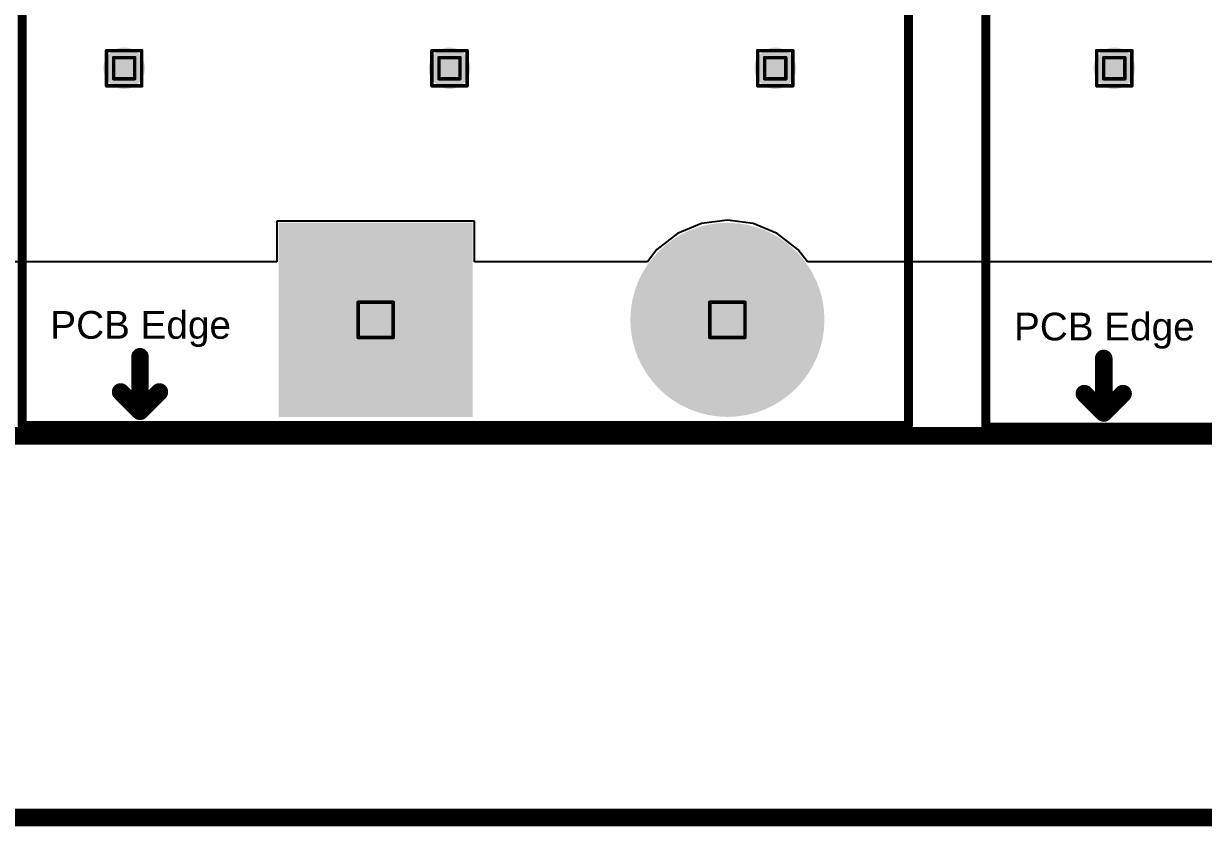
# Model space of a CAD drawing. Header units: inches. Extents: x -0.3 to 9.9, y -0.4 to 5.
# Drawn here: x 2.754 to 3.425, y -0.344 to 0.112 of the extents above; entities that cross this region are included whole.
import ezdxf

# ---------------------------------------------------------------- set-up
doc = ezdxf.new("R2010")
doc.units = ezdxf.units.IN
doc.header["$MEASUREMENT"] = 0
for name, color, linetype in [('Board Outline', 216, 'Continuous'), ('Bottom Layer', 5, 'Continuous'), ('Bottom Solder', 6, 'Continuous'), ('Dimension', 6, 'Continuous'), ('Drill Drawing', 1, 'Continuous'), ('Multi-Layer', 9, 'Continuous'), ('Pad Holes', 156, 'Continuous'), ('Top Layer', 1, 'Continuous'), ('Top Overlay', 2, 'Continuous'), ('Top Solder', 216, 'Continuous'), ('Via Holes', 16, 'Continuous')]:
    doc.layers.add(name, color=color, linetype=linetype)
doc.styles.add('Arial', font='', dxfattribs={"height": 0.2})
doc.styles.get('Arial').set_extended_font_data('Arial')

# ---------------------------------------------------------------- blocks, each defined once
blk = doc.blocks.new('HA0200500000G_8')
at = {"layer": 'Bottom Layer'}
h = blk.add_hatch(color=5, dxfattribs=at)
edge = h.paths.add_edge_path()
edge.add_arc((-0.1, 0.15), 0.05118, 0, 360)
h = blk.add_hatch(color=5, dxfattribs=at)
edge = h.paths.add_edge_path()
edge.add_arc((0.1, 0.15), 0.05118, 0, 360)
blk.add_hatch(color=5, dxfattribs=at).paths.add_polyline_path([(-0.15118, -0.09882), (-0.04882, -0.09882), (-0.04882, -0.20118), (-0.15118, -0.20118)])
h = blk.add_hatch(color=5, dxfattribs=at)
edge = h.paths.add_edge_path()
edge.add_arc((0.1, -0.15), 0.05118, 0, 360)
at = {"layer": 'Bottom Solder'}
h = blk.add_hatch(color=6, dxfattribs=at)
edge = h.paths.add_edge_path()
edge.add_arc((-0.1, 0.15), 0.05518, 0, 360)
h = blk.add_hatch(color=6, dxfattribs=at)
edge = h.paths.add_edge_path()
edge.add_arc((0.1, 0.15), 0.05518, 0, 360)
blk.add_hatch(color=6, dxfattribs=at).paths.add_polyline_path([(-0.15518, -0.09482), (-0.04482, -0.09482), (-0.04482, -0.20518), (-0.15518, -0.20518)])
h = blk.add_hatch(color=6, dxfattribs=at)
edge = h.paths.add_edge_path()
edge.add_arc((0.1, -0.15), 0.05518, 0, 360)
at = {"layer": 'Multi-Layer'}
h = blk.add_hatch(color=9, dxfattribs=at)
edge = h.paths.add_edge_path()
edge.add_arc((-0.1, 0.15), 0.05118, 0, 360)
h = blk.add_hatch(color=9, dxfattribs=at)
edge = h.paths.add_edge_path()
edge.add_arc((0.1, 0.15), 0.05118, 0, 360)
blk.add_hatch(color=9, dxfattribs=at).paths.add_polyline_path([(-0.15118, -0.09882), (-0.04882, -0.09882), (-0.04882, -0.20118), (-0.15118, -0.20118)])
h = blk.add_hatch(color=9, dxfattribs=at)
edge = h.paths.add_edge_path()
edge.add_arc((0.1, -0.15), 0.05118, 0, 360)
at = {"layer": 'Pad Holes'}
h = blk.add_hatch(color=7, dxfattribs=at)
edge = h.paths.add_edge_path()
edge.add_arc((-0.1, 0.15), 0.02559, 0, 360)
h = blk.add_hatch(color=7, dxfattribs=at)
edge = h.paths.add_edge_path()
edge.add_arc((0.1, 0.15), 0.02559, 0, 360)
h = blk.add_hatch(color=7, dxfattribs=at)
edge = h.paths.add_edge_path()
edge.add_arc((-0.1, -0.15), 0.02559, 0, 360)
h = blk.add_hatch(color=7, dxfattribs=at)
edge = h.paths.add_edge_path()
edge.add_arc((0.1, -0.15), 0.02559, 0, 360)
at = {"layer": 'Top Layer'}
h = blk.add_hatch(color=1, dxfattribs=at)
edge = h.paths.add_edge_path()
edge.add_arc((-0.1, 0.15), 0.05118, 0, 360)
h = blk.add_hatch(color=1, dxfattribs=at)
edge = h.paths.add_edge_path()
edge.add_arc((0.1, 0.15), 0.05118, 0, 360)
blk.add_hatch(color=1, dxfattribs=at).paths.add_polyline_path([(-0.15118, -0.09882), (-0.04882, -0.09882), (-0.04882, -0.20118), (-0.15118, -0.20118)])
h = blk.add_hatch(color=1, dxfattribs=at)
edge = h.paths.add_edge_path()
edge.add_arc((0.1, -0.15), 0.05118, 0, 360)
at = {"layer": 'Top Solder'}
h = blk.add_hatch(color=216, dxfattribs=at)
edge = h.paths.add_edge_path()
edge.add_arc((-0.1, 0.15), 0.05518, 0, 360)
h = blk.add_hatch(color=216, dxfattribs=at)
edge = h.paths.add_edge_path()
edge.add_arc((0.1, 0.15), 0.05518, 0, 360)
blk.add_hatch(color=216, dxfattribs=at).paths.add_polyline_path([(-0.15518, -0.09482), (-0.04482, -0.09482), (-0.04482, -0.20518), (-0.15518, -0.20518)])
h = blk.add_hatch(color=216, dxfattribs=at)
edge = h.paths.add_edge_path()
edge.add_arc((0.1, -0.15), 0.05518, 0, 360)
at = {"layer": 'Top Overlay'}
for points in [[(-0.301, 0.212, 0.005, 0.005, 0), (0.203, 0.212, 0.005, 0.005, 0)], [(-0.301, -0.21, 0.005, 0.005, 0), (-0.301, 0.212, 0.005, 0.005, 0)], [(0.203, -0.21, 0.005, 0.005, 0), (0.203, 0.212, 0.005, 0.005, 0)], [(-0.234, -0.202, 0.01, 0.01, 0), (-0.234, -0.171, 0.01, 0.01, 0)], [(-0.245, -0.191, 0.01, 0.01, 0), (-0.234, -0.202, 0.01, 0.01, 0)], [(-0.234, -0.202, 0.01, 0.01, 0), (-0.223, -0.191, 0.01, 0.01, 0)], [(-0.301, -0.21, 0.005, 0.005, 0), (-0.195, -0.21, 0.005, 0.005, 0)], [(-0.195, -0.21, 0.005, 0.005, 0), (0.203, -0.21, 0.005, 0.005, 0)]]:
    blk.add_lwpolyline(points, format="xyseb", dxfattribs=at)
for points in [[(-0.30225, 0.212, 0.0025, 0.0025, 1), (-0.29975, 0.212, 0.0025, 0.0025, 1)], [(-0.30225, 0.212, 0.0025, 0.0025, 1), (-0.29975, 0.212, 0.0025, 0.0025, 1)], [(0.20175, 0.212, 0.0025, 0.0025, 1), (0.20425, 0.212, 0.0025, 0.0025, 1)], [(0.20175, 0.212, 0.0025, 0.0025, 1), (0.20425, 0.212, 0.0025, 0.0025, 1)], [(-0.2365, -0.171, 0.005, 0.005, 1), (-0.2315, -0.171, 0.005, 0.005, 1)], [(-0.2475, -0.191, 0.005, 0.005, 1), (-0.2425, -0.191, 0.005, 0.005, 1)], [(-0.2255, -0.191, 0.005, 0.005, 1), (-0.2205, -0.191, 0.005, 0.005, 1)], [(-0.2365, -0.202, 0.005, 0.005, 1), (-0.2315, -0.202, 0.005, 0.005, 1)], [(-0.2365, -0.202, 0.005, 0.005, 1), (-0.2315, -0.202, 0.005, 0.005, 1)], [(-0.2365, -0.202, 0.005, 0.005, 1), (-0.2315, -0.202, 0.005, 0.005, 1)], [(-0.30225, -0.21, 0.0025, 0.0025, 1), (-0.29975, -0.21, 0.0025, 0.0025, 1)], [(-0.30225, -0.21, 0.0025, 0.0025, 1), (-0.29975, -0.21, 0.0025, 0.0025, 1)], [(-0.19625, -0.21, 0.0025, 0.0025, 1), (-0.19375, -0.21, 0.0025, 0.0025, 1)], [(-0.19625, -0.21, 0.0025, 0.0025, 1), (-0.19375, -0.21, 0.0025, 0.0025, 1)], [(0.20175, -0.21, 0.0025, 0.0025, 1), (0.20425, -0.21, 0.0025, 0.0025, 1)], [(0.20175, -0.21, 0.0025, 0.0025, 1), (0.20425, -0.21, 0.0025, 0.0025, 1)]]:
    blk.add_lwpolyline(points, format="xyseb", close=True, dxfattribs=at)
at = {"layer": 'Top Overlay', "style": 'Arial'}
blk.add_text('PCB Edge', height=0.015748, dxfattribs=at).set_placement((-0.285, -0.16075))
blk = doc.blocks.new('HA0200500000G_10')
at = {"layer": 'Bottom Layer'}
h = blk.add_hatch(color=5, dxfattribs=at)
edge = h.paths.add_edge_path()
edge.add_arc((-0.1, 0.15), 0.05118, 0, 360)
h = blk.add_hatch(color=5, dxfattribs=at)
edge = h.paths.add_edge_path()
edge.add_arc((0.1, 0.15), 0.05118, 0, 360)
blk.add_hatch(color=5, dxfattribs=at).paths.add_polyline_path([(-0.15118, -0.09882), (-0.04882, -0.09882), (-0.04882, -0.20118), (-0.15118, -0.20118)])
h = blk.add_hatch(color=5, dxfattribs=at)
edge = h.paths.add_edge_path()
edge.add_arc((0.1, -0.15), 0.05118, 0, 360)
at = {"layer": 'Bottom Solder'}
h = blk.add_hatch(color=6, dxfattribs=at)
edge = h.paths.add_edge_path()
edge.add_arc((-0.1, 0.15), 0.05518, 0, 360)
h = blk.add_hatch(color=6, dxfattribs=at)
edge = h.paths.add_edge_path()
edge.add_arc((0.1, 0.15), 0.05518, 0, 360)
blk.add_hatch(color=6, dxfattribs=at).paths.add_polyline_path([(-0.15518, -0.09482), (-0.04482, -0.09482), (-0.04482, -0.20518), (-0.15518, -0.20518)])
h = blk.add_hatch(color=6, dxfattribs=at)
edge = h.paths.add_edge_path()
edge.add_arc((0.1, -0.15), 0.05518, 0, 360)
at = {"layer": 'Multi-Layer'}
h = blk.add_hatch(color=9, dxfattribs=at)
edge = h.paths.add_edge_path()
edge.add_arc((-0.1, 0.15), 0.05118, 0, 360)
h = blk.add_hatch(color=9, dxfattribs=at)
edge = h.paths.add_edge_path()
edge.add_arc((0.1, 0.15), 0.05118, 0, 360)
blk.add_hatch(color=9, dxfattribs=at).paths.add_polyline_path([(-0.15118, -0.09882), (-0.04882, -0.09882), (-0.04882, -0.20118), (-0.15118, -0.20118)])
h = blk.add_hatch(color=9, dxfattribs=at)
edge = h.paths.add_edge_path()
edge.add_arc((0.1, -0.15), 0.05118, 0, 360)
at = {"layer": 'Pad Holes'}
h = blk.add_hatch(color=7, dxfattribs=at)
edge = h.paths.add_edge_path()
edge.add_arc((-0.1, 0.15), 0.02559, 0, 360)
h = blk.add_hatch(color=7, dxfattribs=at)
edge = h.paths.add_edge_path()
edge.add_arc((0.1, 0.15), 0.02559, 0, 360)
h = blk.add_hatch(color=7, dxfattribs=at)
edge = h.paths.add_edge_path()
edge.add_arc((-0.1, -0.15), 0.02559, 0, 360)
h = blk.add_hatch(color=7, dxfattribs=at)
edge = h.paths.add_edge_path()
edge.add_arc((0.1, -0.15), 0.02559, 0, 360)
at = {"layer": 'Top Layer'}
h = blk.add_hatch(color=1, dxfattribs=at)
edge = h.paths.add_edge_path()
edge.add_arc((-0.1, 0.15), 0.05118, 0, 360)
h = blk.add_hatch(color=1, dxfattribs=at)
edge = h.paths.add_edge_path()
edge.add_arc((0.1, 0.15), 0.05118, 0, 360)
blk.add_hatch(color=1, dxfattribs=at).paths.add_polyline_path([(-0.15118, -0.09882), (-0.04882, -0.09882), (-0.04882, -0.20118), (-0.15118, -0.20118)])
h = blk.add_hatch(color=1, dxfattribs=at)
edge = h.paths.add_edge_path()
edge.add_arc((0.1, -0.15), 0.05118, 0, 360)
at = {"layer": 'Top Solder'}
h = blk.add_hatch(color=216, dxfattribs=at)
edge = h.paths.add_edge_path()
edge.add_arc((-0.1, 0.15), 0.05518, 0, 360)
h = blk.add_hatch(color=216, dxfattribs=at)
edge = h.paths.add_edge_path()
edge.add_arc((0.1, 0.15), 0.05518, 0, 360)
blk.add_hatch(color=216, dxfattribs=at).paths.add_polyline_path([(-0.15518, -0.09482), (-0.04482, -0.09482), (-0.04482, -0.20518), (-0.15518, -0.20518)])
h = blk.add_hatch(color=216, dxfattribs=at)
edge = h.paths.add_edge_path()
edge.add_arc((0.1, -0.15), 0.05518, 0, 360)
at = {"layer": 'Top Overlay'}
for points in [[(-0.301, 0.212, 0.005, 0.005, 0), (0.203, 0.212, 0.005, 0.005, 0)], [(-0.301, -0.21, 0.005, 0.005, 0), (-0.301, 0.212, 0.005, 0.005, 0)], [(0.203, -0.21, 0.005, 0.005, 0), (0.203, 0.212, 0.005, 0.005, 0)], [(-0.234, -0.202, 0.01, 0.01, 0), (-0.234, -0.171, 0.01, 0.01, 0)], [(-0.245, -0.191, 0.01, 0.01, 0), (-0.234, -0.202, 0.01, 0.01, 0)], [(-0.234, -0.202, 0.01, 0.01, 0), (-0.223, -0.191, 0.01, 0.01, 0)], [(-0.301, -0.21, 0.005, 0.005, 0), (-0.195, -0.21, 0.005, 0.005, 0)], [(-0.195, -0.21, 0.005, 0.005, 0), (0.203, -0.21, 0.005, 0.005, 0)]]:
    blk.add_lwpolyline(points, format="xyseb", dxfattribs=at)
for points in [[(-0.30225, 0.212, 0.0025, 0.0025, 1), (-0.29975, 0.212, 0.0025, 0.0025, 1)], [(-0.30225, 0.212, 0.0025, 0.0025, 1), (-0.29975, 0.212, 0.0025, 0.0025, 1)], [(0.20175, 0.212, 0.0025, 0.0025, 1), (0.20425, 0.212, 0.0025, 0.0025, 1)], [(0.20175, 0.212, 0.0025, 0.0025, 1), (0.20425, 0.212, 0.0025, 0.0025, 1)], [(-0.2365, -0.171, 0.005, 0.005, 1), (-0.2315, -0.171, 0.005, 0.005, 1)], [(-0.2475, -0.191, 0.005, 0.005, 1), (-0.2425, -0.191, 0.005, 0.005, 1)], [(-0.2255, -0.191, 0.005, 0.005, 1), (-0.2205, -0.191, 0.005, 0.005, 1)], [(-0.2365, -0.202, 0.005, 0.005, 1), (-0.2315, -0.202, 0.005, 0.005, 1)], [(-0.2365, -0.202, 0.005, 0.005, 1), (-0.2315, -0.202, 0.005, 0.005, 1)], [(-0.2365, -0.202, 0.005, 0.005, 1), (-0.2315, -0.202, 0.005, 0.005, 1)], [(-0.30225, -0.21, 0.0025, 0.0025, 1), (-0.29975, -0.21, 0.0025, 0.0025, 1)], [(-0.30225, -0.21, 0.0025, 0.0025, 1), (-0.29975, -0.21, 0.0025, 0.0025, 1)], [(-0.19625, -0.21, 0.0025, 0.0025, 1), (-0.19375, -0.21, 0.0025, 0.0025, 1)], [(-0.19625, -0.21, 0.0025, 0.0025, 1), (-0.19375, -0.21, 0.0025, 0.0025, 1)], [(0.20175, -0.21, 0.0025, 0.0025, 1), (0.20425, -0.21, 0.0025, 0.0025, 1)], [(0.20175, -0.21, 0.0025, 0.0025, 1), (0.20425, -0.21, 0.0025, 0.0025, 1)]]:
    blk.add_lwpolyline(points, format="xyseb", close=True, dxfattribs=at)
at = {"layer": 'Top Overlay', "style": 'Arial'}
blk.add_text('PCB Edge', height=0.015748, rotation=360, dxfattribs=at).set_placement((-0.285, -0.16075))

msp = doc.modelspace()

# ---------------------------------------------------------------- hatches: boundary and pattern name
at = {"layer": 'Bottom Layer'}
h = msp.add_hatch(color=5, dxfattribs=at)
edge = h.paths.add_edge_path()
edge.add_arc((2.811, 0.087), 0.01181, 0, 360)
h = msp.add_hatch(color=5, dxfattribs=at)
edge = h.paths.add_edge_path()
edge.add_arc((2.996, 0.087), 0.01181, 0, 360)
h = msp.add_hatch(color=5, dxfattribs=at)
edge = h.paths.add_edge_path()
edge.add_arc((3.18123, 0.087), 0.01181, 0, 360)
h = msp.add_hatch(color=5, dxfattribs=at)
edge = h.paths.add_edge_path()
edge.add_arc((3.374, 0.087), 0.01181, 0, 360)
at = {"layer": 'Bottom Solder'}
h = msp.add_hatch(color=6, dxfattribs=at)
edge = h.paths.add_edge_path()
edge.add_arc((2.811, 0.087), 0.00591, 0, 360)
h = msp.add_hatch(color=6, dxfattribs=at)
edge = h.paths.add_edge_path()
edge.add_arc((2.996, 0.087), 0.00591, 0, 360)
h = msp.add_hatch(color=6, dxfattribs=at)
edge = h.paths.add_edge_path()
edge.add_arc((3.18123, 0.087), 0.00591, 0, 360)
h = msp.add_hatch(color=6, dxfattribs=at)
edge = h.paths.add_edge_path()
edge.add_arc((3.374, 0.087), 0.00591, 0, 360)
at = {"layer": 'Top Layer'}
h = msp.add_hatch(color=1, dxfattribs=at)
edge = h.paths.add_edge_path()
edge.add_arc((2.811, 0.087), 0.01181, 0, 360)
h = msp.add_hatch(color=1, dxfattribs=at)
edge = h.paths.add_edge_path()
edge.add_arc((2.996, 0.087), 0.01181, 0, 360)
h = msp.add_hatch(color=1, dxfattribs=at)
edge = h.paths.add_edge_path()
edge.add_arc((3.18123, 0.087), 0.01181, 0, 360)
h = msp.add_hatch(color=1, dxfattribs=at)
edge = h.paths.add_edge_path()
edge.add_arc((3.374, 0.087), 0.01181, 0, 360)
at = {"layer": 'Top Solder'}
h = msp.add_hatch(color=216, dxfattribs=at)
edge = h.paths.add_edge_path()
edge.add_arc((2.811, 0.087), 0.00591, 0, 360)
h = msp.add_hatch(color=216, dxfattribs=at)
edge = h.paths.add_edge_path()
edge.add_arc((2.996, 0.087), 0.00591, 0, 360)
h = msp.add_hatch(color=216, dxfattribs=at)
edge = h.paths.add_edge_path()
edge.add_arc((3.18123, 0.087), 0.00591, 0, 360)
h = msp.add_hatch(color=216, dxfattribs=at)
edge = h.paths.add_edge_path()
edge.add_arc((3.374, 0.087), 0.00591, 0, 360)
at = {"layer": 'Via Holes'}
h = msp.add_hatch(color=7, dxfattribs=at)
edge = h.paths.add_edge_path()
edge.add_arc((2.811, 0.087), 0.00591, 0, 360)
h = msp.add_hatch(color=7, dxfattribs=at)
edge = h.paths.add_edge_path()
edge.add_arc((2.996, 0.087), 0.00591, 0, 360)
h = msp.add_hatch(color=7, dxfattribs=at)
edge = h.paths.add_edge_path()
edge.add_arc((3.18123, 0.087), 0.00591, 0, 360)
h = msp.add_hatch(color=7, dxfattribs=at)
edge = h.paths.add_edge_path()
edge.add_arc((3.374, 0.087), 0.00591, 0, 360)

# ---------------------------------------------------------------- linework, layer by layer
at = {"layer": 'Board Outline'}
msp.add_lwpolyline([(-0.11718, -0.122, 0.01, 0.01, 0), (4.62523, -0.122, 0.01, 0.01, 0)], format="xyseb", dxfattribs=at)
at = {"layer": 'Bottom Layer'}
for p, q in [((3.0102, 0.00013), (2.89784, 0.00013)), ((2.89784, 0.00013), (2.89784, -0.023)), ((3.0102, -0.023), (3.0102, 0.00013)), ((3.15402, 0.00061), (3.13936, -0.00132)), ((3.16869, -0.00132), (3.15402, 0.00061)), ((3.13936, -0.00132), (3.12569, -0.00698)), ((3.18236, -0.00698), (3.16869, -0.00132)), ((3.12569, -0.00698), (3.11395, -0.01598)), ((3.19409, -0.01598), (3.18236, -0.00698)), ((3.11395, -0.01598), (3.10857, -0.023)), ((3.19948, -0.023), (3.19409, -0.01598)), ((2.89784, -0.023), (2.57368, -0.023)), ((3.10857, -0.023), (3.0102, -0.023)), ((3.44582, -0.023), (3.19948, -0.023))]:
    msp.add_line(p, q, dxfattribs=at)
at = {"layer": 'Dimension'}
msp.add_lwpolyline([(2.51894, -0.33905, 0.01, 0.01, 0), (4.62523, -0.33905, 0.01, 0.01, 0)], format="xyseb", dxfattribs=at)
at = {"layer": 'Drill Drawing'}
for points in [[(2.801, 0.097, 0.002, 0.002, 0), (2.821, 0.097, 0.002, 0.002, 0)], [(2.801, 0.077, 0.002, 0.002, 0), (2.801, 0.097, 0.002, 0.002, 0)], [(2.805, 0.093, 0.002, 0.002, 0), (2.817, 0.093, 0.002, 0.002, 0)], [(2.805, 0.081, 0.002, 0.002, 0), (2.805, 0.093, 0.002, 0.002, 0)], [(2.817, 0.081, 0.002, 0.002, 0), (2.817, 0.093, 0.002, 0.002, 0)], [(2.821, 0.077, 0.002, 0.002, 0), (2.821, 0.097, 0.002, 0.002, 0)], [(2.986, 0.097, 0.002, 0.002, 0), (3.006, 0.097, 0.002, 0.002, 0)], [(2.986, 0.077, 0.002, 0.002, 0), (2.986, 0.097, 0.002, 0.002, 0)], [(2.99, 0.093, 0.002, 0.002, 0), (3.002, 0.093, 0.002, 0.002, 0)], [(2.99, 0.081, 0.002, 0.002, 0), (2.99, 0.093, 0.002, 0.002, 0)], [(3.002, 0.081, 0.002, 0.002, 0), (3.002, 0.093, 0.002, 0.002, 0)], [(3.006, 0.077, 0.002, 0.002, 0), (3.006, 0.097, 0.002, 0.002, 0)], [(3.17123, 0.097, 0.002, 0.002, 0), (3.19123, 0.097, 0.002, 0.002, 0)], [(3.17123, 0.077, 0.002, 0.002, 0), (3.17123, 0.097, 0.002, 0.002, 0)], [(3.17523, 0.093, 0.002, 0.002, 0), (3.18723, 0.093, 0.002, 0.002, 0)], [(3.17523, 0.081, 0.002, 0.002, 0), (3.17523, 0.093, 0.002, 0.002, 0)], [(3.18723, 0.081, 0.002, 0.002, 0), (3.18723, 0.093, 0.002, 0.002, 0)], [(3.19123, 0.077, 0.002, 0.002, 0), (3.19123, 0.097, 0.002, 0.002, 0)], [(3.364, 0.097, 0.002, 0.002, 0), (3.384, 0.097, 0.002, 0.002, 0)], [(3.364, 0.077, 0.002, 0.002, 0), (3.364, 0.097, 0.002, 0.002, 0)], [(3.368, 0.093, 0.002, 0.002, 0), (3.38, 0.093, 0.002, 0.002, 0)], [(3.368, 0.081, 0.002, 0.002, 0), (3.368, 0.093, 0.002, 0.002, 0)], [(3.38, 0.081, 0.002, 0.002, 0), (3.38, 0.093, 0.002, 0.002, 0)], [(3.384, 0.077, 0.002, 0.002, 0), (3.384, 0.097, 0.002, 0.002, 0)], [(2.805, 0.081, 0.002, 0.002, 0), (2.817, 0.081, 0.002, 0.002, 0)], [(2.99, 0.081, 0.002, 0.002, 0), (3.002, 0.081, 0.002, 0.002, 0)], [(3.17523, 0.081, 0.002, 0.002, 0), (3.18723, 0.081, 0.002, 0.002, 0)], [(3.368, 0.081, 0.002, 0.002, 0), (3.38, 0.081, 0.002, 0.002, 0)], [(2.801, 0.077, 0.002, 0.002, 0), (2.821, 0.077, 0.002, 0.002, 0)], [(2.986, 0.077, 0.002, 0.002, 0), (3.006, 0.077, 0.002, 0.002, 0)], [(3.17123, 0.077, 0.002, 0.002, 0), (3.19123, 0.077, 0.002, 0.002, 0)], [(3.364, 0.077, 0.002, 0.002, 0), (3.384, 0.077, 0.002, 0.002, 0)], [(2.94402, -0.04605, 0.002, 0.002, 0), (2.96402, -0.04605, 0.002, 0.002, 0)], [(2.94402, -0.06605, 0.002, 0.002, 0), (2.94402, -0.04605, 0.002, 0.002, 0)], [(2.96402, -0.06605, 0.002, 0.002, 0), (2.96402, -0.04605, 0.002, 0.002, 0)], [(3.14402, -0.04605, 0.002, 0.002, 0), (3.16402, -0.04605, 0.002, 0.002, 0)], [(3.14402, -0.06605, 0.002, 0.002, 0), (3.14402, -0.04605, 0.002, 0.002, 0)], [(3.16402, -0.06605, 0.002, 0.002, 0), (3.16402, -0.04605, 0.002, 0.002, 0)], [(2.94402, -0.06605, 0.002, 0.002, 0), (2.96402, -0.06605, 0.002, 0.002, 0)], [(3.14402, -0.06605, 0.002, 0.002, 0), (3.16402, -0.06605, 0.002, 0.002, 0)]]:
    msp.add_lwpolyline(points, format="xyseb", dxfattribs=at)
for points in [[(2.8005, 0.097, 0.001, 0.001, 1), (2.8015, 0.097, 0.001, 0.001, 1)], [(2.8005, 0.097, 0.001, 0.001, 1), (2.8015, 0.097, 0.001, 0.001, 1)], [(2.8045, 0.093, 0.001, 0.001, 1), (2.8055, 0.093, 0.001, 0.001, 1)], [(2.8045, 0.093, 0.001, 0.001, 1), (2.8055, 0.093, 0.001, 0.001, 1)], [(2.8165, 0.093, 0.001, 0.001, 1), (2.8175, 0.093, 0.001, 0.001, 1)], [(2.8165, 0.093, 0.001, 0.001, 1), (2.8175, 0.093, 0.001, 0.001, 1)], [(2.8205, 0.097, 0.001, 0.001, 1), (2.8215, 0.097, 0.001, 0.001, 1)], [(2.8205, 0.097, 0.001, 0.001, 1), (2.8215, 0.097, 0.001, 0.001, 1)], [(2.9855, 0.097, 0.001, 0.001, 1), (2.9865, 0.097, 0.001, 0.001, 1)], [(2.9855, 0.097, 0.001, 0.001, 1), (2.9865, 0.097, 0.001, 0.001, 1)], [(2.9895, 0.093, 0.001, 0.001, 1), (2.9905, 0.093, 0.001, 0.001, 1)], [(2.9895, 0.093, 0.001, 0.001, 1), (2.9905, 0.093, 0.001, 0.001, 1)], [(3.0015, 0.093, 0.001, 0.001, 1), (3.0025, 0.093, 0.001, 0.001, 1)], [(3.0015, 0.093, 0.001, 0.001, 1), (3.0025, 0.093, 0.001, 0.001, 1)], [(3.0055, 0.097, 0.001, 0.001, 1), (3.0065, 0.097, 0.001, 0.001, 1)], [(3.0055, 0.097, 0.001, 0.001, 1), (3.0065, 0.097, 0.001, 0.001, 1)], [(3.17073, 0.097, 0.001, 0.001, 1), (3.17173, 0.097, 0.001, 0.001, 1)], [(3.17073, 0.097, 0.001, 0.001, 1), (3.17173, 0.097, 0.001, 0.001, 1)], [(3.17473, 0.093, 0.001, 0.001, 1), (3.17573, 0.093, 0.001, 0.001, 1)], [(3.17473, 0.093, 0.001, 0.001, 1), (3.17573, 0.093, 0.001, 0.001, 1)], [(3.18673, 0.093, 0.001, 0.001, 1), (3.18773, 0.093, 0.001, 0.001, 1)], [(3.18673, 0.093, 0.001, 0.001, 1), (3.18773, 0.093, 0.001, 0.001, 1)], [(3.19073, 0.097, 0.001, 0.001, 1), (3.19173, 0.097, 0.001, 0.001, 1)], [(3.19073, 0.097, 0.001, 0.001, 1), (3.19173, 0.097, 0.001, 0.001, 1)], [(3.3635, 0.097, 0.001, 0.001, 1), (3.3645, 0.097, 0.001, 0.001, 1)], [(3.3635, 0.097, 0.001, 0.001, 1), (3.3645, 0.097, 0.001, 0.001, 1)], [(3.3675, 0.093, 0.001, 0.001, 1), (3.3685, 0.093, 0.001, 0.001, 1)], [(3.3675, 0.093, 0.001, 0.001, 1), (3.3685, 0.093, 0.001, 0.001, 1)], [(3.3795, 0.093, 0.001, 0.001, 1), (3.3805, 0.093, 0.001, 0.001, 1)], [(3.3795, 0.093, 0.001, 0.001, 1), (3.3805, 0.093, 0.001, 0.001, 1)], [(3.3835, 0.097, 0.001, 0.001, 1), (3.3845, 0.097, 0.001, 0.001, 1)], [(3.3835, 0.097, 0.001, 0.001, 1), (3.3845, 0.097, 0.001, 0.001, 1)], [(2.8045, 0.081, 0.001, 0.001, 1), (2.8055, 0.081, 0.001, 0.001, 1)], [(2.8045, 0.081, 0.001, 0.001, 1), (2.8055, 0.081, 0.001, 0.001, 1)], [(2.8165, 0.081, 0.001, 0.001, 1), (2.8175, 0.081, 0.001, 0.001, 1)], [(2.8165, 0.081, 0.001, 0.001, 1), (2.8175, 0.081, 0.001, 0.001, 1)], [(2.9895, 0.081, 0.001, 0.001, 1), (2.9905, 0.081, 0.001, 0.001, 1)], [(2.9895, 0.081, 0.001, 0.001, 1), (2.9905, 0.081, 0.001, 0.001, 1)], [(3.0015, 0.081, 0.001, 0.001, 1), (3.0025, 0.081, 0.001, 0.001, 1)], [(3.0015, 0.081, 0.001, 0.001, 1), (3.0025, 0.081, 0.001, 0.001, 1)], [(3.17473, 0.081, 0.001, 0.001, 1), (3.17573, 0.081, 0.001, 0.001, 1)], [(3.17473, 0.081, 0.001, 0.001, 1), (3.17573, 0.081, 0.001, 0.001, 1)], [(3.18673, 0.081, 0.001, 0.001, 1), (3.18773, 0.081, 0.001, 0.001, 1)], [(3.18673, 0.081, 0.001, 0.001, 1), (3.18773, 0.081, 0.001, 0.001, 1)], [(3.3675, 0.081, 0.001, 0.001, 1), (3.3685, 0.081, 0.001, 0.001, 1)], [(3.3675, 0.081, 0.001, 0.001, 1), (3.3685, 0.081, 0.001, 0.001, 1)], [(3.3795, 0.081, 0.001, 0.001, 1), (3.3805, 0.081, 0.001, 0.001, 1)], [(3.3795, 0.081, 0.001, 0.001, 1), (3.3805, 0.081, 0.001, 0.001, 1)], [(2.8005, 0.077, 0.001, 0.001, 1), (2.8015, 0.077, 0.001, 0.001, 1)], [(2.8005, 0.077, 0.001, 0.001, 1), (2.8015, 0.077, 0.001, 0.001, 1)], [(2.8205, 0.077, 0.001, 0.001, 1), (2.8215, 0.077, 0.001, 0.001, 1)], [(2.8205, 0.077, 0.001, 0.001, 1), (2.8215, 0.077, 0.001, 0.001, 1)], [(2.9855, 0.077, 0.001, 0.001, 1), (2.9865, 0.077, 0.001, 0.001, 1)], [(2.9855, 0.077, 0.001, 0.001, 1), (2.9865, 0.077, 0.001, 0.001, 1)], [(3.0055, 0.077, 0.001, 0.001, 1), (3.0065, 0.077, 0.001, 0.001, 1)], [(3.0055, 0.077, 0.001, 0.001, 1), (3.0065, 0.077, 0.001, 0.001, 1)], [(3.17073, 0.077, 0.001, 0.001, 1), (3.17173, 0.077, 0.001, 0.001, 1)], [(3.17073, 0.077, 0.001, 0.001, 1), (3.17173, 0.077, 0.001, 0.001, 1)], [(3.19073, 0.077, 0.001, 0.001, 1), (3.19173, 0.077, 0.001, 0.001, 1)], [(3.19073, 0.077, 0.001, 0.001, 1), (3.19173, 0.077, 0.001, 0.001, 1)], [(3.3635, 0.077, 0.001, 0.001, 1), (3.3645, 0.077, 0.001, 0.001, 1)], [(3.3635, 0.077, 0.001, 0.001, 1), (3.3645, 0.077, 0.001, 0.001, 1)], [(3.3835, 0.077, 0.001, 0.001, 1), (3.3845, 0.077, 0.001, 0.001, 1)], [(3.3835, 0.077, 0.001, 0.001, 1), (3.3845, 0.077, 0.001, 0.001, 1)], [(2.94352, -0.04605, 0.001, 0.001, 1), (2.94452, -0.04605, 0.001, 0.001, 1)], [(2.94352, -0.04605, 0.001, 0.001, 1), (2.94452, -0.04605, 0.001, 0.001, 1)], [(2.96352, -0.04605, 0.001, 0.001, 1), (2.96452, -0.04605, 0.001, 0.001, 1)], [(2.96352, -0.04605, 0.001, 0.001, 1), (2.96452, -0.04605, 0.001, 0.001, 1)], [(3.14352, -0.04605, 0.001, 0.001, 1), (3.14452, -0.04605, 0.001, 0.001, 1)], [(3.14352, -0.04605, 0.001, 0.001, 1), (3.14452, -0.04605, 0.001, 0.001, 1)], [(3.16352, -0.04605, 0.001, 0.001, 1), (3.16452, -0.04605, 0.001, 0.001, 1)], [(3.16352, -0.04605, 0.001, 0.001, 1), (3.16452, -0.04605, 0.001, 0.001, 1)], [(2.94352, -0.06605, 0.001, 0.001, 1), (2.94452, -0.06605, 0.001, 0.001, 1)], [(2.94352, -0.06605, 0.001, 0.001, 1), (2.94452, -0.06605, 0.001, 0.001, 1)], [(2.96352, -0.06605, 0.001, 0.001, 1), (2.96452, -0.06605, 0.001, 0.001, 1)], [(2.96352, -0.06605, 0.001, 0.001, 1), (2.96452, -0.06605, 0.001, 0.001, 1)], [(3.14352, -0.06605, 0.001, 0.001, 1), (3.14452, -0.06605, 0.001, 0.001, 1)], [(3.14352, -0.06605, 0.001, 0.001, 1), (3.14452, -0.06605, 0.001, 0.001, 1)], [(3.16352, -0.06605, 0.001, 0.001, 1), (3.16452, -0.06605, 0.001, 0.001, 1)], [(3.16352, -0.06605, 0.001, 0.001, 1), (3.16452, -0.06605, 0.001, 0.001, 1)]]:
    msp.add_lwpolyline(points, format="xyseb", close=True, dxfattribs=at)
at = {"layer": 'Top Layer'}
for p, q in [((3.0102, 0.00013), (2.89784, 0.00013)), ((2.89784, 0.00013), (2.89784, -0.023)), ((3.0102, -0.023), (3.0102, 0.00013)), ((3.15402, 0.00061), (3.13936, -0.00132)), ((3.16869, -0.00132), (3.15402, 0.00061)), ((3.13936, -0.00132), (3.12569, -0.00698)), ((3.18236, -0.00698), (3.16869, -0.00132)), ((3.12569, -0.00698), (3.11395, -0.01598)), ((3.19409, -0.01598), (3.18236, -0.00698)), ((3.11395, -0.01598), (3.10857, -0.023)), ((3.19948, -0.023), (3.19409, -0.01598)), ((2.89784, -0.023), (2.57368, -0.023)), ((3.10857, -0.023), (3.0102, -0.023)), ((3.44582, -0.023), (3.19948, -0.023))]:
    msp.add_line(p, q, dxfattribs=at)

# ---------------------------------------------------------------- block references
for name, p in [('HA0200500000G_8', (3.05402, 0.09395)), ('HA0200500000G_10', (3.602, 0.093))]:
    msp.add_blockref(name, p)

doc.saveas('drawing.dxf')
